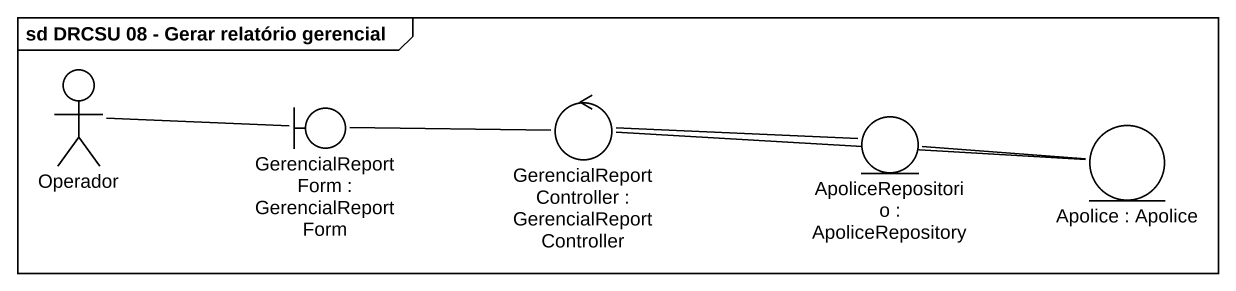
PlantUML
@startuml
mainframe sd DRCSU 08 - Gerar relatório gerencial
actor Operador
boundary "GerencialReportForm : GerencialReportForm" as GerencialReportForm
control "GerencialReportController : GerencialReportController" as GerencialReportController
entity "ApoliceRepositorio : ApoliceRepository" as ApoliceRepositorio
entity "Apolice : Apolice" as Apolice
Operador -right- GerencialReportForm
GerencialReportForm -right- GerencialReportController
GerencialReportController -right- ApoliceRepositorio
GerencialReportController -right- Apolice
ApoliceRepositorio -right- Apolice
@enduml
